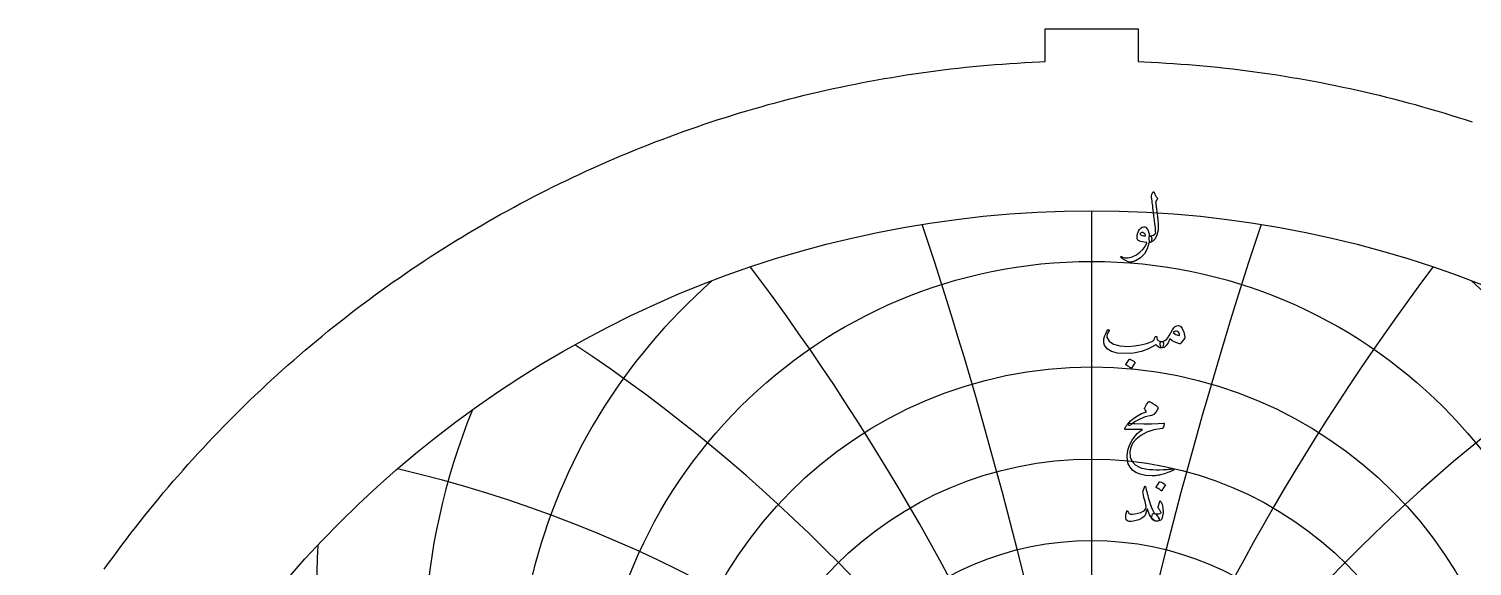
# Model space of a CAD drawing. Header units: millimetres. Extents: x -68 to 68, y -68 to 70.
# Drawn here: x -60 to 21.5, y 39.9 to 70.3 of the extents above; entities that cross this region are included whole.
import ezdxf

# ---------------------------------------------------------------- set-up
doc = ezdxf.new("R2010")
doc.units = ezdxf.units.MM
for name, color, linetype in [('CUT_OUTER', 1, 'Continuous'), ('ENGRAVE', 7, 'Continuous'), ('ENGRAVE_FINE', 8, 'Continuous'), ('TEXT', 5, 'Continuous')]:
    doc.layers.add(name, color=color, linetype=linetype)

msp = doc.modelspace()

# ---------------------------------------------------------------- linework, layer by layer
at = {"layer": 'CUT_OUTER'}
msp.add_lwpolyline([(-55.7411, 39.7712), (-55.4961, 40.1125), (-55.2489, 40.4523), (-54.9996, 40.7905), (-54.7483, 41.1272), (-54.4949, 41.4624), (-54.2395, 41.796), (-53.982, 42.128), (-53.7225, 42.4584), (-53.461, 42.7873), (-53.1974, 43.1145), (-52.9319, 43.4401), (-52.6644, 43.764), (-52.3948, 44.0864), (-52.1233, 44.407), (-51.8499, 44.726), (-51.5745, 45.0433), (-51.2971, 45.3589), (-51.0178, 45.6728), (-50.7366, 45.985), (-50.4535, 46.2954), (-50.1685, 46.6042), (-49.8816, 46.9111), (-49.5928, 47.2163), (-49.3022, 47.5197), (-49.0097, 47.8213), (-48.7153, 48.1211), (-48.4191, 48.4191), (-48.1211, 48.7153), (-47.8213, 49.0097), (-47.5197, 49.3022), (-47.2163, 49.5928), (-46.9111, 49.8816), (-46.6042, 50.1685), (-46.2954, 50.4535), (-45.985, 50.7366), (-45.6728, 51.0178), (-45.3589, 51.2971), (-45.0433, 51.5745), (-44.726, 51.8499), (-44.407, 52.1233), (-44.0864, 52.3948), (-43.764, 52.6644), (-43.4401, 52.9319), (-43.1145, 53.1974), (-42.7873, 53.461), (-42.4584, 53.7225), (-42.128, 53.982), (-41.796, 54.2395), (-41.4624, 54.4949), (-41.1272, 54.7483), (-40.7905, 54.9996), (-40.4523, 55.2489), (-40.1125, 55.4961), (-39.7712, 55.7411), (-39.4285, 55.9841), (-39.0842, 56.225), (-38.7385, 56.4638), (-38.3913, 56.7004), (-38.0427, 56.9349), (-37.6926, 57.1672), (-37.3411, 57.3974), (-36.9882, 57.6255), (-36.634, 57.8513), (-36.2783, 58.075), (-35.9213, 58.2965), (-35.5629, 58.5159), (-35.2032, 58.733), (-34.8421, 58.9479), (-34.4798, 59.1605), (-34.1161, 59.371), (-33.7512, 59.5792), (-33.385, 59.7852), (-33.0175, 59.9889), (-32.6488, 60.1904), (-32.2789, 60.3896), (-31.9077, 60.5865), (-31.5354, 60.7811), (-31.1618, 60.9735), (-30.7871, 61.1635), (-30.4113, 61.3513), (-30.0342, 61.5367), (-29.6561, 61.7199), (-29.2768, 61.9007), (-28.8965, 62.0791), (-28.515, 62.2553), (-28.1325, 62.4291), (-27.7489, 62.6005), (-27.3643, 62.7696), (-26.9786, 62.9363), (-26.5919, 63.1007), (-26.2042, 63.2627), (-25.8156, 63.4222), (-25.4259, 63.5795), (-25.0354, 63.7343), (-24.6438, 63.8867), (-24.2513, 64.0367), (-23.858, 64.1843), (-23.4637, 64.3295), (-23.0685, 64.4722), (-22.6725, 64.6126), (-22.2756, 64.7505), (-21.8779, 64.8859), (-21.4794, 65.0189), (-21.08, 65.1495), (-20.6799, 65.2776), (-20.2789, 65.4033), (-19.8772, 65.5265), (-19.4748, 65.6472), (-19.0716, 65.7655), (-18.6677, 65.8813), (-18.2632, 65.9946), (-17.8579, 66.1054), (-17.4519, 66.2137), (-17.0453, 66.3196), (-16.6381, 66.4229), (-16.2302, 66.5237), (-15.8217, 66.6221), (-15.4126, 66.7179), (-15.003, 66.8112), (-14.5927, 66.902), (-14.182, 66.9903), (-13.7706, 67.076), (-13.3588, 67.1593), (-12.9465, 67.24), (-12.5337, 67.3181), (-12.1204, 67.3938), (-11.7066, 67.4669), (-11.2924, 67.5374), (-10.8778, 67.6055), (-10.4628, 67.6709), (-10.0474, 67.7339), (-9.6316, 67.7942), (-9.2154, 67.8521), (-8.7989, 67.9073), (-8.3821, 67.96), (-7.9649, 68.0102), (-7.5475, 68.0578), (-7.1297, 68.1028), (-6.7117, 68.1453), (-6.2935, 68.1852), (-5.875, 68.2225), (-5.4563, 68.2573), (-5.0373, 68.2895), (-4.6182, 68.3191), (-4.1989, 68.3461), (-3.7795, 68.3706), (-3.3599, 68.3925), (-2.9402, 68.4118), (-2.625, 68.4244), (-2.625, 70.275), (2.625, 70.275), (2.625, 68.4244), (2.9402, 68.4118), (3.3599, 68.3925), (3.7795, 68.3706), (4.1989, 68.3461), (4.6182, 68.3191), (5.0373, 68.2895), (5.4563, 68.2573), (5.875, 68.2225), (6.2935, 68.1852), (6.7117, 68.1453), (7.1297, 68.1028), (7.5475, 68.0578), (7.9649, 68.0102), (8.3821, 67.96), (8.7989, 67.9073), (9.2154, 67.8521), (9.6316, 67.7942), (10.0474, 67.7339), (10.4628, 67.6709), (10.8778, 67.6055), (11.2924, 67.5374), (11.7066, 67.4669), (12.1204, 67.3938), (12.5337, 67.3181), (12.9465, 67.24), (13.3588, 67.1593), (13.7706, 67.076), (14.182, 66.9903), (14.5927, 66.902), (15.003, 66.8112), (15.4126, 66.7179), (15.8217, 66.6221), (16.2302, 66.5237), (16.6381, 66.4229), (17.0453, 66.3196), (17.4519, 66.2137), (17.8579, 66.1054), (18.2632, 65.9946), (18.6677, 65.8813), (19.0716, 65.7655), (19.4748, 65.6472), (19.8772, 65.5265), (20.2789, 65.4033), (20.6799, 65.2776), (21.08, 65.1495), (21.4794, 65.0189)], dxfattribs=at)
at = {"layer": 'ENGRAVE'}
msp.add_lwpolyline([(0, -60), (0, 60)], dxfattribs=at)
for centre, radius in [((0, 0), 60), ((0, 29.0872), 28.0588), ((0, 27.1378), 24.0468), ((0, 25.5781), 20.4074), ((0, 24.3334), 17.0542)]:
    msp.add_circle(centre, radius, dxfattribs=at)
for centre, radius, start, end in [((0, 31.5316), 32.56, 131.172626, 48.827374), ((0, 34.6226), 37.7136, 157.98396, 22.01604), ((0, 38.5859), 43.7566, 176.664202, 3.335798)]:
    msp.add_arc(centre, radius, start, end, dxfattribs=at)
at = {"layer": 'ENGRAVE_FINE'}
for centre, radius, start, end in [((-265.589, -25.5057), 269.6861, 2.969013, 18.313318), ((-265.589, -25.5057), 269.6861, 2.969013, 18.313318), ((265.589, -25.5057), 269.6861, 161.686682, 177.030987), ((265.589, -25.5057), 269.6861, 161.686682, 177.030987), ((-128.6657, -25.5057), 136.9232, 5.979733, 36.962322), ((-128.6657, -25.5057), 136.9232, 5.979733, 36.962322), ((128.6657, -25.5057), 136.9232, 143.037678, 174.020267), ((128.6657, -25.5057), 136.9232, 143.037678, 174.020267), ((-81.1128, -25.5057), 93.661, 9.076124, 56.31782), ((-81.1128, -25.5057), 93.661, 9.076124, 56.31782), ((81.1128, -25.5057), 93.661, 123.68218, 170.923876), ((81.1128, -25.5057), 93.661, 123.68218, 170.923876), ((-55.8104, -25.5057), 72.8553, 12.306911, 76.81627), ((-55.8104, -25.5057), 72.8553, 12.306911, 76.81627), ((55.8104, -25.5057), 72.8553, 103.18373, 167.693089), ((55.8104, -25.5057), 72.8553, 103.18373, 167.693089)]:
    msp.add_arc(centre, radius, start, end, dxfattribs=at)
at = {"layer": 'TEXT'}
for points in [[(3.3732, 60.8532), (3.4001, 60.9183), (3.4211, 60.97), (3.4361, 61.0081), (3.445, 61.0328), (3.452, 61.0485), (3.461, 61.0598), (3.472, 61.0665), (3.485, 61.0688), (3.4997, 61.0663), (3.5119, 61.0588), (3.5216, 61.0463), (3.5289, 61.0288), (3.5621, 60.9433), (3.6017, 60.8662), (3.6479, 60.7975), (3.7005, 60.7374), (3.7152, 60.7182), (3.7195, 60.6965), (3.7132, 60.6723), (3.6965, 60.6456), (3.6087, 60.5219), (3.6147, 60.4665), (3.6207, 60.4121), (3.6267, 60.3587), (3.6327, 60.3063), (3.6386, 60.2549), (3.6446, 60.2045), (3.6506, 60.1551), (3.6566, 60.1067), (3.7118, 59.6586), (3.7454, 59.3083), (3.7577, 59.0558), (3.7484, 58.9011), (3.6731, 58.6204), (3.5748, 58.4131), (3.4535, 58.2791), (3.3093, 58.2185), (3.3053, 58.2185), (3.3013, 58.2185), (3.2973, 58.2185), (3.2933, 58.2185), (3.2696, 58.241), (3.2544, 58.2924), (3.2477, 58.3727), (3.2494, 58.482), (3.2532, 58.5224), (3.2644, 58.5518), (3.2831, 58.5703), (3.3093, 58.5778), (3.4106, 58.598), (3.4949, 58.6347), (3.5623, 58.6878), (3.6127, 58.7574), (3.6093, 58.841), (3.6032, 58.9361), (3.5944, 59.0426), (3.5828, 59.1606), (3.5687, 59.2896), (3.5523, 59.4291), (3.5337, 59.579), (3.5129, 59.7394), (3.4937, 59.8971), (3.476, 60.0388), (3.4598, 60.1646), (3.445, 60.2744), (3.4323, 60.3682), (3.4221, 60.446), (3.4144, 60.5079), (3.4091, 60.5538), (3.3692, 60.7813), (3.3679, 60.8038), (3.3682, 60.8232), (3.3699, 60.8397), (3.3732, 60.8532)], [(3.2295, 58.1746), (3.1359, 57.846), (2.979, 57.5708), (2.7587, 57.349), (2.475, 57.1806), (2.4353, 57.1635), (2.3962, 57.1482), (2.3575, 57.1346), (2.3193, 57.1227), (2.2819, 57.1129), (2.2455, 57.1053), (2.21, 57.0999), (2.1756, 57.0968), (2.0898, 57.109), (1.976, 57.1537), (1.8343, 57.2308), (1.6646, 57.3403), (1.6464, 57.356), (1.6357, 57.3712), (1.6325, 57.3859), (1.6367, 57.4002), (1.6462, 57.4111), (1.6586, 57.4161), (1.6741, 57.4151), (1.6926, 57.4081), (1.869, 57.351), (2.0668, 57.3513), (2.2861, 57.4089), (2.5269, 57.5239), (2.7235, 57.6574), (2.8862, 57.8143), (3.0149, 57.9947), (3.1097, 58.1986), (3.109, 58.2058), (3.1067, 58.2115), (3.103, 58.2158), (3.0977, 58.2185), (2.9603, 58.2265), (2.8433, 58.2425), (2.7467, 58.2664), (2.6706, 58.2983), (2.6117, 58.3477), (2.5748, 58.4161), (2.5598, 58.5034), (2.5668, 58.6097), (2.5691, 58.6238), (2.5718, 58.6382), (2.575, 58.6528), (2.5788, 58.6676), (2.583, 58.6829), (2.5878, 58.699), (2.593, 58.7159), (2.5987, 58.7335), (2.6457, 58.8475), (2.7025, 58.942), (2.7694, 59.0171), (2.8462, 59.0728), (2.9248, 59.1032), (2.9969, 59.1027), (3.0626, 59.0713), (3.1217, 59.0089), (3.1733, 58.9221), (3.2125, 58.8213), (3.2392, 58.7065), (3.2534, 58.5778), (3.2613, 58.5779), (3.2689, 58.5783), (3.2763, 58.5789), (3.2834, 58.5798), (3.2905, 58.5807), (3.2978, 58.5813), (3.3054, 58.5817), (3.3133, 58.5818), (3.3403, 58.576), (3.3612, 58.5588), (3.3762, 58.5301), (3.3852, 58.49), (3.3889, 58.4458), (3.3882, 58.4011), (3.3829, 58.356), (3.3732, 58.3103), (3.3605, 58.2702), (3.3462, 58.2415), (3.3305, 58.2242), (3.3133, 58.2185), (3.2375, 58.2185), (3.237, 58.2113), (3.2355, 58.2015), (3.233, 58.1893), (3.2295, 58.1746)], [(3.0379, 58.6217), (2.9959, 58.6948), (2.95, 58.7464), (2.9001, 58.7766), (2.8462, 58.7854), (2.8141, 58.7769), (2.7854, 58.7634), (2.7602, 58.7449), (2.7385, 58.7215), (2.7315, 58.709), (2.7305, 58.6955), (2.7355, 58.6811), (2.7465, 58.6656), (2.7876, 58.6294), (2.8472, 58.6047), (2.9253, 58.5915), (3.0219, 58.5898), (3.0319, 58.5918), (3.0379, 58.5977), (3.0399, 58.6077), (3.0379, 58.6217)], [(0.9102, 53.2711), (0.9244, 53.2866), (0.9391, 53.2931), (0.9543, 53.2906), (0.97, 53.2791), (0.982, 53.2641), (0.986, 53.2472), (0.982, 53.2282), (0.97, 53.2072), (0.9092, 53.1129), (0.8702, 53.0256), (0.8533, 52.9453), (0.8583, 52.8719), (0.9833, 52.6309), (1.2265, 52.4627), (1.588, 52.3674), (2.0678, 52.345), (2.4239, 52.3712), (2.7654, 52.4258), (3.0925, 52.5089), (3.4051, 52.6204), (3.4603, 52.6531), (3.5059, 52.7033), (3.5421, 52.7709), (3.5688, 52.8559), (3.5778, 52.8801), (3.5927, 52.8969), (3.6137, 52.9061), (3.6406, 52.9078), (3.6599, 52.8996), (3.6736, 52.8829), (3.6818, 52.8577), (3.6846, 52.824), (3.7033, 52.7407), (3.7554, 52.6783), (3.841, 52.6369), (3.96, 52.6164), (4.0029, 52.6069), (4.0319, 52.5825), (4.0468, 52.5431), (4.0478, 52.4887), (4.0334, 52.3874), (4.0139, 52.315), (3.9894, 52.2716), (3.96, 52.2572), (3.8724, 52.2686), (3.7893, 52.3031), (3.7108, 52.3604), (3.6367, 52.4408), (3.6304, 52.444), (3.6197, 52.4418), (3.6045, 52.434), (3.5848, 52.4208), (3.2125, 52.2112), (2.8063, 52.0615), (2.3662, 51.9717), (1.8922, 51.9418), (1.4541, 51.9717), (1.1138, 52.0615), (0.8712, 52.2112), (0.7265, 52.4208), (0.6936, 52.5378), (0.6826, 52.6573), (0.6936, 52.7793), (0.7265, 52.9038), (0.7709, 53.0196), (0.8164, 53.1194), (0.8628, 53.2032), (0.9102, 53.2711)], [(4.8861, 53.5266), (5.0111, 53.4822), (5.1147, 53.3569), (5.1968, 53.1508), (5.2574, 52.8639), (5.2596, 52.8432), (5.2584, 52.825), (5.2536, 52.8093), (5.2454, 52.7961), (5.0258, 52.5206), (5.0106, 52.5039), (4.9929, 52.4937), (4.9727, 52.4899), (4.95, 52.4927), (4.8008, 52.5436), (4.6606, 52.6084), (4.5293, 52.6873), (4.4071, 52.7801), (4.3085, 52.5513), (4.2005, 52.3879), (4.083, 52.2898), (3.956, 52.2572), (3.9418, 52.2624), (3.9271, 52.2781), (3.9118, 52.3043), (3.8961, 52.341), (3.8719, 52.4318), (3.8632, 52.5047), (3.8699, 52.5595), (3.8921, 52.5965), (3.9051, 52.6052), (3.9201, 52.6114), (3.937, 52.6152), (3.956, 52.6164), (4.0468, 52.6319), (4.1356, 52.6743), (4.2225, 52.7437), (4.3073, 52.84), (4.3445, 52.8959), (4.4001, 52.9877), (4.4742, 53.1154), (4.5668, 53.2791), (4.6391, 53.3874), (4.7165, 53.4647), (4.7988, 53.5111), (4.8861, 53.5266)], [(4.5987, 53.1354), (4.6736, 53.073), (4.7584, 53.0216), (4.8532, 52.9812), (4.958, 52.9517), (4.9522, 53.0303), (4.931, 53.0945), (4.8944, 53.1441), (4.8422, 53.1793), (4.7821, 53.1975), (4.7215, 53.1963), (4.6603, 53.1755), (4.5987, 53.1354)], [(2.1197, 51.6144), (2.1247, 51.6194), (2.1317, 51.6224), (2.1407, 51.6234), (2.1517, 51.6224), (2.2292, 51.591), (2.3023, 51.5526), (2.371, 51.5072), (2.4351, 51.4548), (2.4413, 51.4468), (2.4441, 51.4388), (2.4433, 51.4308), (2.4391, 51.4228), (2.2515, 51.1194), (2.2445, 51.1122), (2.2355, 51.1105), (2.2245, 51.1142), (2.2115, 51.1234), (2.2003, 51.1314), (2.1826, 51.1434), (2.1584, 51.1594), (2.1277, 51.1793), (2.09, 51.2033), (2.0449, 51.2312), (1.9922, 51.2632), (1.9321, 51.2991), (1.9241, 51.3051), (1.9201, 51.3111), (1.9201, 51.3171), (1.9241, 51.323)], [(3.3692, 48.4512), (3.0204, 48.3602), (2.7125, 48.2427), (2.4456, 48.0987), (2.2195, 47.9283), (2.1848, 47.9021), (2.1527, 47.8874), (2.123, 47.8841), (2.0958, 47.8924), (2.0641, 47.93), (2.0688, 47.9832), (2.11, 48.0518), (2.1876, 48.1359), (2.371, 48.2881), (2.5818, 48.4253), (2.8201, 48.5475), (3.0858, 48.6548), (3.0099, 48.7666), (2.9957, 48.7945), (2.989, 48.8225), (2.9897, 48.8504), (2.9979, 48.8784), (3.0516, 48.9849), (3.1007, 49.073), (3.1454, 49.1426), (3.1856, 49.1937), (3.2113, 49.2179), (3.2365, 49.2307), (3.2612, 49.2319), (3.2854, 49.2217), (3.4258, 49.1423), (3.5438, 49.068), (3.6394, 48.9986), (3.7125, 48.9343), (3.7267, 48.9135), (3.7335, 48.8873), (3.7327, 48.8557), (3.7245, 48.8185), (3.6988, 48.7604), (3.6576, 48.6897), (3.601, 48.6067), (3.5289, 48.5111), (3.5099, 48.4969), (3.477, 48.4822), (3.4301, 48.4669), (3.3692, 48.4512)], [(2.4271, 47.9882), (2.9393, 47.9702), (3.3822, 47.9682), (3.7557, 47.9822), (4.0598, 48.0121), (4.0692, 48.0132), (4.0773, 48.0126), (4.0841, 48.0102), (4.0897, 48.0061), (4.0939, 48.0005), (4.0962, 47.9937), (4.0968, 47.9855), (4.0957, 47.9762), (4.0879, 47.9398), (4.0803, 47.9063), (4.0729, 47.8759), (4.0658, 47.8484), (4.0589, 47.824), (4.0523, 47.8025), (4.046, 47.7841), (4.0398, 47.7686), (4.0269, 47.7439), (4.0119, 47.7257), (3.9949, 47.714), (3.976, 47.7087), (3.5149, 47.6251), (3.1137, 47.4942), (2.7724, 47.3158), (2.491, 47.09), (2.3488, 46.9276), (2.2455, 46.7557), (2.1811, 46.5743), (2.1556, 46.3834), (2.1801, 46.0838), (2.2774, 45.8395), (2.4476, 45.6506), (2.6906, 45.5172), (2.8166, 45.4767), (2.955, 45.4433), (3.106, 45.4169), (3.2694, 45.3974), (3.445, 45.3847), (3.6327, 45.3784), (3.8323, 45.3787), (4.0438, 45.3854), (4.1191, 45.3897), (4.193, 45.3944), (4.2658, 45.3996), (4.3372, 45.4054), (4.407, 45.4116), (4.4745, 45.4184), (4.5397, 45.4256), (4.6027, 45.4333), (4.6219, 45.4343), (4.6356, 45.4293), (4.6439, 45.4184), (4.6466, 45.4014), (4.6451, 45.3817), (4.6406, 45.3665), (4.6331, 45.3557), (4.6227, 45.3495), (4.5099, 45.3018), (4.4031, 45.2587), (4.3023, 45.22), (4.2075, 45.1858), (4.1189, 45.1559), (4.0368, 45.1299), (3.9612, 45.108), (3.8921, 45.09), (3.8271, 45.0768), (3.7639, 45.0651), (3.7024, 45.0548), (3.6426, 45.0461), (3.5844, 45.0394), (3.5274, 45.0351), (3.4716, 45.0334), (3.4171, 45.0341), (3.0448, 45.0631), (2.7345, 45.1259), (2.486, 45.2228), (2.2994, 45.3535), (2.1624, 45.5169), (2.0668, 45.7078), (2.0127, 45.9261), (2, 46.1718), (2.0391, 46.4767), (2.1327, 46.7726), (2.2806, 47.0595), (2.483, 47.3375), (2.5621, 47.4216), (2.6516, 47.5021), (2.7517, 47.5792), (2.8622, 47.6528), (1.8962, 47.6608), (1.873, 47.6708), (1.8632, 47.6888), (1.867, 47.7147), (1.8842, 47.7486), (1.9166, 47.798), (1.9461, 47.8425), (1.9725, 47.8819), (1.996, 47.9163), (2.0164, 47.9455), (2.0339, 47.9692), (2.0484, 47.9874), (2.0598, 48.0001), (2.0858, 48.0024), (2.1556, 48.0011), (2.2694, 47.9964), (2.4271, 47.9882)], [(3.0598, 44.3523), (3.0828, 44.2476), (3.1077, 44.1412), (3.1347, 44.033), (3.1636, 43.9231), (3.1945, 43.811), (3.2275, 43.6961), (3.2624, 43.5785), (3.2993, 43.4581), (3.3739, 43.2415), (3.442, 43.0788), (3.5037, 42.9701), (3.5588, 42.9152), (3.607, 42.8825), (3.6556, 42.8363), (3.7048, 42.7767), (3.7544, 42.7036), (3.8013, 42.613), (3.8143, 42.5449), (3.7933, 42.4993), (3.7384, 42.4761), (3.5611, 42.494), (3.4041, 42.6118), (3.2676, 42.8294), (3.1516, 43.1467), (3.1491, 43.152), (3.1456, 43.1557), (3.1412, 43.1579), (3.1357, 43.1587), (3.1317, 43.1579), (3.1277, 43.1557), (3.1237, 43.152), (3.1197, 43.1467), (3.1085, 43.0953), (3.0947, 43.0409), (3.0785, 42.9835), (3.0598, 42.9232), (3.0394, 42.866), (3.0179, 42.8184), (2.9954, 42.7802), (2.972, 42.7515), (2.8877, 42.6779), (2.7824, 42.6128), (2.6561, 42.5562), (2.5089, 42.508), (2.3592, 42.4723), (2.2295, 42.4571), (2.1197, 42.4623), (2.0299, 42.488), (1.9531, 42.5524), (1.9181, 42.6657), (1.9251, 42.8279), (1.974, 43.0389), (1.9788, 43.0459), (1.985, 43.0509), (1.9927, 43.0539), (2.002, 43.0549), (2.0129, 43.0536), (2.0219, 43.0499), (2.0289, 43.0437), (2.0339, 43.0349), (2.0529, 42.9908), (2.0738, 42.9541), (2.0968, 42.9249), (2.1217, 42.9032), (2.1996, 42.8743), (2.3053, 42.8673), (2.4391, 42.8822), (2.6007, 42.9192), (2.7731, 42.9746), (2.9071, 43.0369), (3.0027, 43.1063), (3.0598, 43.1826), (3.0693, 43.26), (3.0538, 43.3922), (3.0134, 43.5793), (2.948, 43.8213), (2.9166, 43.9488), (2.8981, 44.0519), (2.8927, 44.1305), (2.9001, 44.1846), (2.976, 44.4002), (2.9842, 44.4229), (2.993, 44.4391), (3.0022, 44.4488), (3.0119, 44.4521), (3.0239, 44.4458), (3.0359, 44.4271), (3.0478, 44.3959), (3.0598, 44.3523)], [(3.8303, 44.6956), (3.8353, 44.7006), (3.8422, 44.7036), (3.8512, 44.7046), (3.8622, 44.7036), (3.9398, 44.6721), (4.0129, 44.6337), (4.0815, 44.5883), (4.1456, 44.5359), (4.1519, 44.5279), (4.1546, 44.5199), (4.1539, 44.512), (4.1496, 44.504), (3.962, 44.2006), (3.955, 44.1933), (3.946, 44.1916), (3.9351, 44.1953), (3.9221, 44.2046), (3.9108, 44.2126), (3.8931, 44.2245), (3.8689, 44.2405), (3.8382, 44.2605), (3.8006, 44.2844), (3.7554, 44.3124), (3.7028, 44.3443), (3.6426, 44.3802), (3.6347, 44.3862), (3.6307, 44.3922), (3.6307, 44.3982), (3.6347, 44.4042)], [(3.8662, 43.0629), (3.8427, 43.1021), (3.8203, 43.1357), (3.7988, 43.1639), (3.7784, 43.1866), (3.7636, 43.2061), (3.7554, 43.2285), (3.7537, 43.254), (3.7584, 43.2824), (3.8422, 43.5858), (3.854, 43.6123), (3.8692, 43.6198), (3.8879, 43.6083), (3.9101, 43.5778), (3.9435, 43.5132), (3.972, 43.4351), (3.9954, 43.3436), (4.0139, 43.2385), (4.0246, 43.1377), (4.0289, 43.0389), (4.0266, 42.9421), (4.0179, 42.8473), (4.0037, 42.7647), (3.9849, 42.6926), (3.9617, 42.631), (3.9341, 42.5799), (3.8999, 42.5419), (3.8532, 42.512), (3.7941, 42.49), (3.7225, 42.4761), (3.6491, 42.4733), (3.5808, 42.485), (3.5174, 42.5112), (3.459, 42.5519), (3.4139, 42.6036), (3.3902, 42.6627), (3.3879, 42.7293), (3.4071, 42.8034), (3.4378, 42.864), (3.474, 42.9022), (3.5156, 42.9179), (3.5628, 42.9112), (3.6716, 42.885), (3.7664, 42.8822), (3.8472, 42.903), (3.9141, 42.9471), (3.9156, 42.9588), (3.9081, 42.982), (3.8916, 43.0167), (3.8662, 43.0629)]]:
    msp.add_lwpolyline(points, close=True, dxfattribs=at)

doc.saveas('drawing.dxf')
